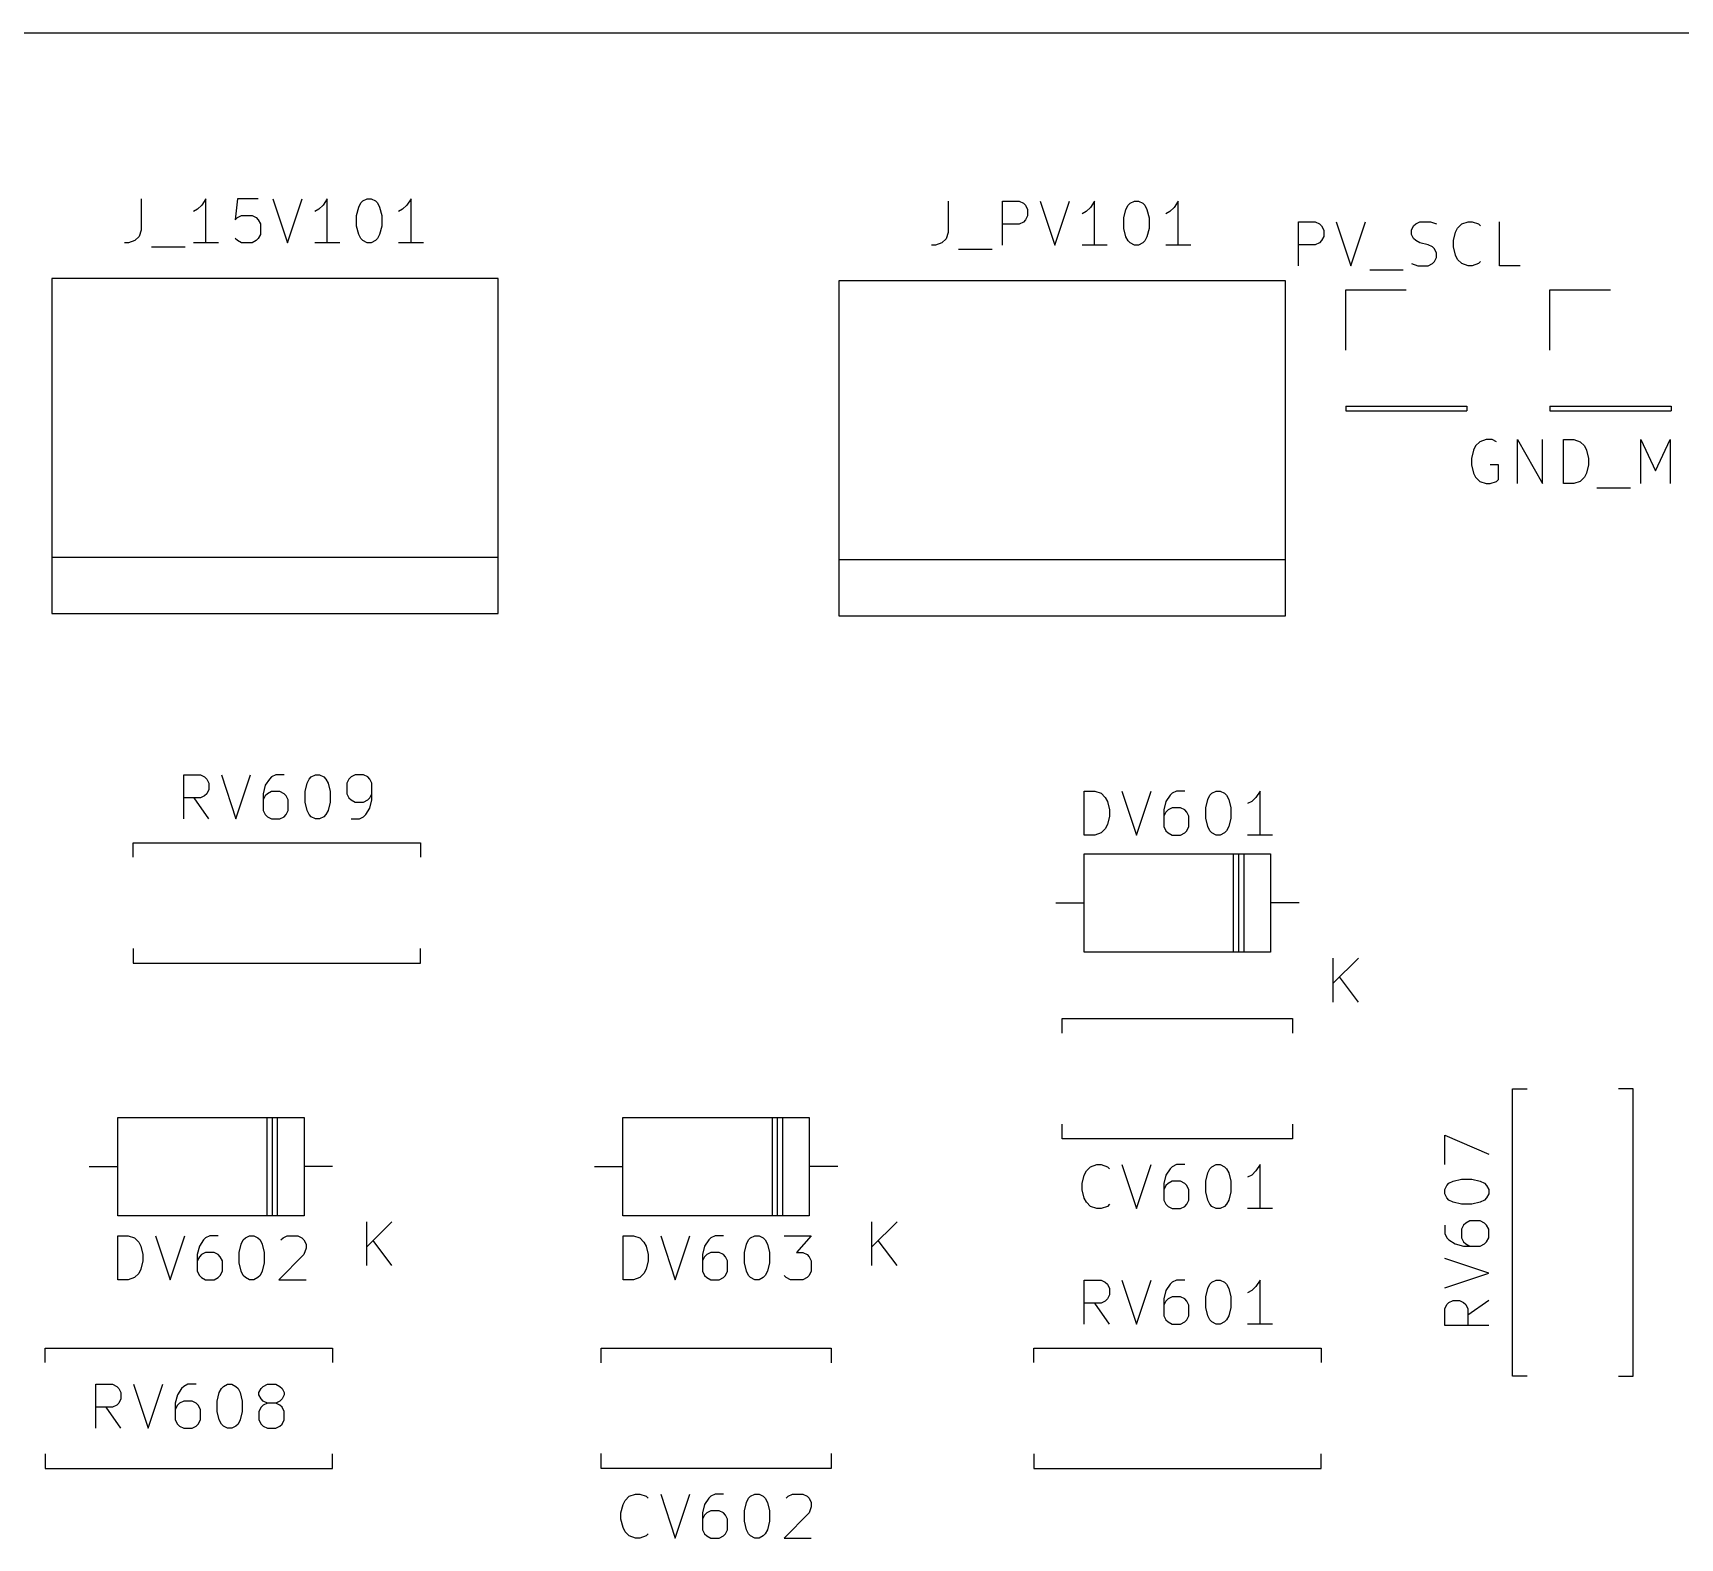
# Model space of a CAD drawing. Header units: metres. Extents: x 0 to 202, y 0 to 131.
# Drawn here: x 126.65 to 164.14, y 96.75 to 131 of the extents above; entities that cross this region are included whole.
import ezdxf

# ---------------------------------------------------------------- set-up
doc = ezdxf.new("R2010")
doc.units = ezdxf.units.M

msp = doc.modelspace()

# ---------------------------------------------------------------- linework, layer by layer
at = {"layer": 'OUTLINE'}
msp.add_line((5, 131), (197.2, 131), dxfattribs=at)
at = {"layer": 'SILK'}
for p, q in [((129.1124, 127.2252), (129.1124, 126.5109)), ((130.5886, 127.2252), (130.4933, 127.0823)), ((130.5886, 126.2252), (130.5886, 127.2252)), ((131.3029, 127.2252), (131.2552, 126.749)), ((131.779, 127.2252), (131.3029, 127.2252)), ((132.1124, 127.2252), (132.4457, 126.2252)), ((132.4457, 126.2252), (132.779, 127.2252)), ((133.3505, 127.2252), (133.2552, 127.0823)), ((133.3505, 126.2252), (133.3505, 127.2252)), ((134.0648, 127.0347), (134.1124, 127.1299)), ((134.1124, 127.1299), (134.16, 127.1776)), ((134.16, 127.1776), (134.2552, 127.2252)), ((134.2552, 127.2252), (134.3505, 127.2252)), ((134.3505, 127.2252), (134.4457, 127.1776)), ((134.4457, 127.1776), (134.4933, 127.1299)), ((134.4933, 127.1299), (134.541, 127.0347)), ((135.2552, 127.2252), (135.16, 127.0823)), ((135.2552, 126.2252), (135.2552, 127.2252)), ((147.4818, 127.1721), (147.4818, 126.4578)), ((148.7199, 126.1721), (148.7199, 127.1721)), ((148.7199, 127.1721), (149.1008, 127.1721)), ((149.1008, 127.1721), (149.196, 127.1245)), ((149.196, 127.1245), (149.2437, 127.0768)), ((149.577, 127.1721), (149.9103, 126.1721)), ((149.9103, 126.1721), (150.2437, 127.1721)), ((150.8151, 127.1721), (150.7199, 127.0292)), ((150.8151, 126.1721), (150.8151, 127.1721)), ((151.577, 127.0768), (151.6246, 127.1245)), ((151.6246, 127.1245), (151.7199, 127.1721)), ((151.7199, 127.1721), (151.8151, 127.1721)), ((151.8151, 127.1721), (151.9103, 127.1245)), ((151.9103, 127.1245), (151.958, 127.0768)), ((152.7199, 127.1721), (152.6246, 127.0292)), ((152.7199, 126.1721), (152.7199, 127.1721)), ((130.3981, 126.9871), (130.3029, 126.9395)), ((130.4933, 127.0823), (130.3981, 126.9871)), ((131.2552, 126.749), (131.3029, 126.7966)), ((131.3029, 126.7966), (131.3981, 126.8442)), ((131.3981, 126.8442), (131.6362, 126.8442)), ((131.6362, 126.8442), (131.7314, 126.7966)), ((131.7314, 126.7966), (131.779, 126.749)), ((131.779, 126.749), (131.8267, 126.6538)), ((133.16, 126.9871), (133.0648, 126.9395)), ((133.2552, 127.0823), (133.16, 126.9871)), ((134.0171, 126.8442), (134.0648, 127.0347)), ((134.0171, 126.6061), (134.0171, 126.8442)), ((134.541, 127.0347), (134.5886, 126.8442)), ((134.5886, 126.8442), (134.5886, 126.6061)), ((135.0648, 126.9871), (134.9695, 126.9395)), ((135.16, 127.0823), (135.0648, 126.9871)), ((149.2437, 126.7435), (149.196, 126.6959)), ((149.2437, 127.0768), (149.2913, 126.9816)), ((149.2913, 126.8387), (149.2437, 126.7435)), ((149.2913, 126.9816), (149.2913, 126.8387)), ((150.6246, 126.934), (150.5294, 126.8864)), ((150.7199, 127.0292), (150.6246, 126.934)), ((151.4818, 126.7911), (151.5294, 126.9816)), ((151.4818, 126.553), (151.4818, 126.7911)), ((151.5294, 126.9816), (151.577, 127.0768)), ((151.958, 127.0768), (152.0056, 126.9816)), ((152.0056, 126.9816), (152.0532, 126.7911)), ((152.0532, 126.7911), (152.0532, 126.553)), ((152.5294, 126.934), (152.4341, 126.8864)), ((152.6246, 127.0292), (152.5294, 126.934)), ((129.0648, 126.368), (128.9695, 126.2728)), ((129.1124, 126.5109), (129.0648, 126.368)), ((131.8267, 126.4157), (131.779, 126.3204)), ((131.8267, 126.6538), (131.8267, 126.4157)), ((134.0648, 126.4157), (134.0171, 126.6061)), ((134.1124, 126.3204), (134.0648, 126.4157)), ((134.541, 126.4157), (134.4933, 126.3204)), ((134.5886, 126.6061), (134.541, 126.4157)), ((147.4818, 126.4578), (147.4341, 126.3149)), ((149.1008, 126.6483), (148.7199, 126.6483)), ((149.196, 126.6959), (149.1008, 126.6483)), ((151.5294, 126.3626), (151.4818, 126.553)), ((151.577, 126.2673), (151.5294, 126.3626)), ((152.0056, 126.3626), (151.958, 126.2673)), ((152.0532, 126.553), (152.0056, 126.3626)), ((155.4575, 125.7021), (155.4575, 126.7021)), ((155.4575, 126.7021), (155.8385, 126.7021)), ((155.8385, 126.7021), (155.9337, 126.6545)), ((155.9337, 126.6545), (155.9813, 126.6068)), ((155.9813, 126.6068), (156.0289, 126.5116)), ((156.0289, 126.3687), (155.9813, 126.2735)), ((156.0289, 126.5116), (156.0289, 126.3687)), ((156.3147, 126.7021), (156.648, 125.7021)), ((156.648, 125.7021), (156.9813, 126.7021)), ((158.0289, 126.5116), (158.0766, 126.6068)), ((158.0289, 126.4164), (158.0289, 126.5116)), ((158.0766, 126.3211), (158.0289, 126.4164)), ((158.0766, 126.6068), (158.1242, 126.6545)), ((158.1242, 126.6545), (158.2194, 126.7021)), ((158.2194, 126.7021), (158.4575, 126.7021)), ((158.4575, 126.7021), (158.6004, 126.6545)), ((158.9813, 126.2735), (159.0289, 126.464)), ((159.0289, 126.464), (159.0766, 126.5592)), ((159.0766, 126.5592), (159.1718, 126.6545)), ((159.1718, 126.6545), (159.3147, 126.7021)), ((159.3147, 126.7021), (159.4099, 126.7021)), ((159.4099, 126.7021), (159.5528, 126.6545)), ((159.5528, 126.6545), (159.6004, 126.6068)), ((160.0289, 125.7021), (160.0289, 126.7021)), ((128.8267, 126.2252), (128.7314, 126.2252)), ((128.9695, 126.2728), (128.8267, 126.2252)), ((129.3505, 126.1299), (130.1124, 126.1299)), ((130.8743, 126.2252), (130.3029, 126.2252)), ((131.3029, 126.2728), (131.2552, 126.3204)), ((131.3981, 126.2252), (131.3029, 126.2728)), ((131.6362, 126.2252), (131.3981, 126.2252)), ((131.7314, 126.2728), (131.6362, 126.2252)), ((131.779, 126.3204), (131.7314, 126.2728)), ((133.6362, 126.2252), (133.0648, 126.2252)), ((134.16, 126.2728), (134.1124, 126.3204)), ((134.2552, 126.2252), (134.16, 126.2728)), ((134.3505, 126.2252), (134.2552, 126.2252)), ((134.4457, 126.2728), (134.3505, 126.2252)), ((134.4933, 126.3204), (134.4457, 126.2728)), ((135.541, 126.2252), (134.9695, 126.2252)), ((147.196, 126.1721), (147.1008, 126.1721)), ((147.3389, 126.2197), (147.196, 126.1721)), ((147.4341, 126.3149), (147.3389, 126.2197)), ((147.7199, 126.0768), (148.4818, 126.0768)), ((151.1008, 126.1721), (150.5294, 126.1721)), ((151.6246, 126.2197), (151.577, 126.2673)), ((151.7199, 126.1721), (151.6246, 126.2197)), ((151.8151, 126.1721), (151.7199, 126.1721)), ((151.9103, 126.2197), (151.8151, 126.1721)), ((151.958, 126.2673), (151.9103, 126.2197)), ((153.0056, 126.1721), (152.4341, 126.1721)), ((155.8385, 126.1783), (155.4575, 126.1783)), ((155.9337, 126.2259), (155.8385, 126.1783)), ((155.9813, 126.2735), (155.9337, 126.2259)), ((158.1242, 126.2735), (158.0766, 126.3211)), ((158.2194, 126.2259), (158.1242, 126.2735)), ((158.4099, 126.1783), (158.2194, 126.2259)), ((158.5051, 126.1307), (158.4099, 126.1783)), ((158.5528, 126.083), (158.5051, 126.1307)), ((158.6004, 125.9878), (158.5528, 126.083)), ((158.6004, 125.8926), (158.6004, 125.9878)), ((158.9813, 126.1307), (158.9813, 126.2735)), ((159.0289, 125.9402), (158.9813, 126.1307)), ((157.0766, 125.6068), (157.8385, 125.6068)), ((158.0289, 125.7497), (158.1718, 125.7021)), ((158.1718, 125.7021), (158.4099, 125.7021)), ((158.4099, 125.7021), (158.5051, 125.7497)), ((158.5051, 125.7497), (158.5528, 125.7973)), ((158.5528, 125.7973), (158.6004, 125.8926)), ((159.0766, 125.8449), (159.0289, 125.9402)), ((159.1718, 125.7497), (159.0766, 125.8449)), ((159.3147, 125.7021), (159.1718, 125.7497)), ((159.4099, 125.7021), (159.3147, 125.7021)), ((159.5528, 125.7497), (159.4099, 125.7021)), ((159.6004, 125.7973), (159.5528, 125.7497)), ((160.5051, 125.7021), (160.0289, 125.7021)), ((127.08, 125.41), (127.08, 117.79)), ((137.24, 125.41), (127.08, 125.41)), ((137.24, 117.79), (137.24, 125.41)), ((144.997, 125.3569), (144.997, 117.7369)), ((155.157, 125.3569), (144.997, 125.3569)), ((155.157, 117.7369), (155.157, 125.3569)), ((156.5299, 125.1569), (157.9099, 125.1569)), ((156.5299, 123.7769), (156.5299, 125.1569)), ((161.1785, 125.1569), (162.5585, 125.1569)), ((161.1785, 123.7769), (161.1785, 125.1569)), ((156.5299, 122.5069), (156.5299, 122.3969)), ((156.5299, 122.5069), (159.2899, 122.5069)), ((156.5299, 122.3969), (159.2899, 122.3969)), ((159.2899, 122.5069), (159.2899, 122.3969)), ((161.1785, 122.5069), (161.1785, 122.3969)), ((161.1785, 122.5069), (163.9385, 122.5069)), ((161.1785, 122.3969), (163.9385, 122.3969)), ((163.9385, 122.5069), (163.9385, 122.3969)), ((159.4381, 121.5071), (159.3905, 121.3166)), ((159.4857, 121.6023), (159.4381, 121.5071)), ((159.581, 121.6976), (159.4857, 121.6023)), ((159.7238, 121.7452), (159.581, 121.6976)), ((159.8667, 121.7452), (159.7238, 121.7452)), ((159.9619, 121.6976), (159.8667, 121.7452)), ((160.4381, 120.7452), (160.4381, 121.7452)), ((160.4381, 121.7452), (161.0095, 120.7452)), ((161.0095, 120.7452), (161.0095, 121.7452)), ((161.4857, 120.7452), (161.4857, 121.7452)), ((161.4857, 121.7452), (161.7238, 121.7452)), ((161.7238, 121.7452), (161.8667, 121.6976)), ((161.8667, 121.6976), (161.9619, 121.6023)), ((161.9619, 121.6023), (162.0095, 121.5071)), ((162.0095, 121.5071), (162.0571, 121.3166)), ((163.2476, 120.7452), (163.2476, 121.7452)), ((163.2476, 121.7452), (163.581, 121.0309)), ((163.581, 121.0309), (163.9143, 121.7452)), ((163.9143, 121.7452), (163.9143, 120.7452)), ((159.3905, 121.3166), (159.3905, 121.1738)), ((159.3905, 121.1738), (159.4381, 120.9833)), ((160.0095, 121.1738), (159.819, 121.1738)), ((160.0095, 120.8404), (160.0095, 121.1738)), ((162.0571, 121.1738), (162.0095, 120.9833)), ((162.0571, 121.3166), (162.0571, 121.1738)), ((159.4381, 120.9833), (159.4857, 120.888)), ((159.4857, 120.888), (159.581, 120.7928)), ((159.581, 120.7928), (159.7238, 120.7452)), ((159.7238, 120.7452), (159.819, 120.7452)), ((159.819, 120.7452), (159.9619, 120.7928)), ((159.9619, 120.7928), (160.0095, 120.8404)), ((161.7238, 120.7452), (161.4857, 120.7452)), ((161.8667, 120.7928), (161.7238, 120.7452)), ((161.9619, 120.888), (161.8667, 120.7928)), ((162.0095, 120.9833), (161.9619, 120.888)), ((162.2476, 120.6499), (163.0095, 120.6499)), ((137.24, 119.06), (127.08, 119.06)), ((155.157, 119.0069), (144.997, 119.0069)), ((127.08, 117.79), (137.24, 117.79)), ((144.997, 117.7369), (155.157, 117.7369)), ((130.081, 113.1152), (130.081, 114.1152)), ((130.081, 114.1152), (130.4619, 114.1152)), ((130.4619, 114.1152), (130.5571, 114.0676)), ((130.5571, 114.0676), (130.6048, 114.0199)), ((130.6048, 114.0199), (130.6524, 113.9247)), ((130.9381, 114.1152), (131.2714, 113.1152)), ((131.2714, 113.1152), (131.6048, 114.1152)), ((132.0333, 114.0199), (131.9381, 113.8771)), ((132.081, 114.0676), (132.0333, 114.0199)), ((132.1762, 114.1152), (132.081, 114.0676)), ((132.3667, 114.1152), (132.1762, 114.1152)), ((132.8905, 113.9247), (132.9381, 114.0199)), ((132.9381, 114.0199), (132.9857, 114.0676)), ((132.9857, 114.0676), (133.081, 114.1152)), ((133.081, 114.1152), (133.1762, 114.1152)), ((133.1762, 114.1152), (133.2714, 114.0676)), ((133.2714, 114.0676), (133.319, 114.0199)), ((133.319, 114.0199), (133.3667, 113.9247)), ((133.8429, 114.0199), (133.7952, 113.9247)), ((133.8905, 114.0676), (133.8429, 114.0199)), ((133.9857, 114.1152), (133.8905, 114.0676)), ((134.1762, 114.1152), (133.9857, 114.1152)), ((134.2714, 114.0676), (134.1762, 114.1152)), ((134.319, 114.0199), (134.2714, 114.0676)), ((134.3667, 113.9247), (134.319, 114.0199)), ((130.5571, 113.639), (130.4619, 113.5914)), ((130.6048, 113.6866), (130.5571, 113.639)), ((130.6524, 113.7818), (130.6048, 113.6866)), ((130.6524, 113.9247), (130.6524, 113.7818)), ((131.9381, 113.8771), (131.8905, 113.6866)), ((131.8905, 113.6866), (131.8905, 113.3057)), ((131.9381, 113.639), (131.8905, 113.5438)), ((131.9857, 113.6866), (131.9381, 113.639)), ((132.081, 113.7342), (131.9857, 113.6866)), ((132.2714, 113.7342), (132.081, 113.7342)), ((132.3667, 113.6866), (132.2714, 113.7342)), ((132.4143, 113.639), (132.3667, 113.6866)), ((132.4619, 113.5438), (132.4143, 113.639)), ((132.8429, 113.7342), (132.8905, 113.9247)), ((132.8429, 113.4961), (132.8429, 113.7342)), ((133.3667, 113.9247), (133.4143, 113.7342)), ((133.4143, 113.7342), (133.4143, 113.4961)), ((133.7952, 113.9247), (133.7952, 113.6866)), ((133.7952, 113.6866), (133.8429, 113.5914)), ((134.319, 113.5914), (134.3667, 113.6866)), ((134.3667, 113.5438), (134.3667, 113.9247)), ((150.581, 112.7452), (150.581, 113.7452)), ((150.581, 113.7452), (150.819, 113.7452)), ((150.819, 113.7452), (150.9619, 113.6976)), ((150.9619, 113.6976), (151.0571, 113.6023)), ((151.0571, 113.6023), (151.1048, 113.5071)), ((151.4381, 113.7452), (151.7714, 112.7452)), ((151.7714, 112.7452), (152.1048, 113.7452)), ((152.5333, 113.6499), (152.4381, 113.5071)), ((152.581, 113.6976), (152.5333, 113.6499)), ((152.6762, 113.7452), (152.581, 113.6976)), ((152.8667, 113.7452), (152.6762, 113.7452)), ((153.3905, 113.5547), (153.4381, 113.6499)), ((153.4381, 113.6499), (153.4857, 113.6976)), ((153.4857, 113.6976), (153.581, 113.7452)), ((153.581, 113.7452), (153.6762, 113.7452)), ((153.6762, 113.7452), (153.7714, 113.6976)), ((153.7714, 113.6976), (153.819, 113.6499)), ((153.819, 113.6499), (153.8667, 113.5547)), ((154.4857, 113.6023), (154.3905, 113.5071)), ((154.581, 113.7452), (154.4857, 113.6023)), ((154.581, 112.7452), (154.581, 113.7452)), ((130.4619, 113.5914), (130.081, 113.5914)), ((130.6524, 113.1152), (130.319, 113.5914)), ((131.8905, 113.3057), (131.9381, 113.2104)), ((132.4143, 113.2104), (132.4619, 113.3057)), ((132.4619, 113.3057), (132.4619, 113.5438)), ((132.8905, 113.3057), (132.8429, 113.4961)), ((132.9381, 113.2104), (132.8905, 113.3057)), ((133.3667, 113.3057), (133.319, 113.2104)), ((133.4143, 113.4961), (133.3667, 113.3057)), ((133.8429, 113.5914), (133.8905, 113.5438)), ((133.8905, 113.5438), (133.9857, 113.4961)), ((133.9857, 113.4961), (134.1762, 113.4961)), ((134.1762, 113.4961), (134.2714, 113.5438)), ((134.2238, 113.2104), (134.319, 113.3533)), ((134.2714, 113.5438), (134.319, 113.5914)), ((134.319, 113.3533), (134.3667, 113.5438)), ((151.1048, 113.5071), (151.1524, 113.3166)), ((151.1524, 113.3166), (151.1524, 113.1738)), ((152.4381, 113.5071), (152.3905, 113.3166)), ((152.3905, 113.3166), (152.3905, 112.9357)), ((152.4381, 113.269), (152.3905, 113.1738)), ((152.4857, 113.3166), (152.4381, 113.269)), ((152.581, 113.3642), (152.4857, 113.3166)), ((152.7714, 113.3642), (152.581, 113.3642)), ((152.8667, 113.3166), (152.7714, 113.3642)), ((152.9143, 113.269), (152.8667, 113.3166)), ((152.9619, 113.1738), (152.9143, 113.269)), ((153.3429, 113.3642), (153.3905, 113.5547)), ((153.3429, 113.1261), (153.3429, 113.3642)), ((153.8667, 113.5547), (153.9143, 113.3642)), ((153.9143, 113.3642), (153.9143, 113.1261)), ((154.3905, 113.5071), (154.2952, 113.4595)), ((131.9381, 113.2104), (131.9857, 113.1628)), ((131.9857, 113.1628), (132.081, 113.1152)), ((132.081, 113.1152), (132.2714, 113.1152)), ((132.2714, 113.1152), (132.3667, 113.1628)), ((132.3667, 113.1628), (132.4143, 113.2104)), ((132.9857, 113.1628), (132.9381, 113.2104)), ((133.081, 113.1152), (132.9857, 113.1628)), ((133.1762, 113.1152), (133.081, 113.1152)), ((133.2714, 113.1628), (133.1762, 113.1152)), ((133.319, 113.2104), (133.2714, 113.1628)), ((133.8905, 113.1152), (134.081, 113.1152)), ((134.081, 113.1152), (134.1762, 113.1628)), ((134.1762, 113.1628), (134.2238, 113.2104)), ((151.0571, 112.888), (150.9619, 112.7928)), ((151.1048, 112.9833), (151.0571, 112.888)), ((151.1524, 113.1738), (151.1048, 112.9833)), ((152.3905, 112.9357), (152.4381, 112.8404)), ((152.9143, 112.8404), (152.9619, 112.9357)), ((152.9619, 112.9357), (152.9619, 113.1738)), ((153.3905, 112.9357), (153.3429, 113.1261)), ((153.4381, 112.8404), (153.3905, 112.9357)), ((153.8667, 112.9357), (153.819, 112.8404)), ((153.9143, 113.1261), (153.8667, 112.9357)), ((128.93, 112.57), (135.47, 112.57)), ((128.93, 112.24), (128.93, 112.57)), ((135.47, 112.57), (135.47, 112.24)), ((150.819, 112.7452), (150.581, 112.7452)), ((150.9619, 112.7928), (150.819, 112.7452)), ((152.4381, 112.8404), (152.4857, 112.7928)), ((152.4857, 112.7928), (152.581, 112.7452)), ((152.581, 112.7452), (152.7714, 112.7452)), ((152.7714, 112.7452), (152.8667, 112.7928)), ((152.8667, 112.7928), (152.9143, 112.8404)), ((153.4857, 112.7928), (153.4381, 112.8404)), ((153.581, 112.7452), (153.4857, 112.7928)), ((153.6762, 112.7452), (153.581, 112.7452)), ((153.7714, 112.7928), (153.6762, 112.7452)), ((153.819, 112.8404), (153.7714, 112.7928)), ((154.8667, 112.7452), (154.2952, 112.7452)), ((150.58, 112.32), (154.82, 112.32)), ((150.58, 110.08), (150.58, 112.32)), ((153.98, 110.08), (153.98, 112.32)), ((154.1, 110.08), (154.1, 112.32)), ((154.22, 110.08), (154.22, 112.32)), ((154.82, 112.32), (154.82, 110.08)), ((149.93, 111.2), (150.58, 111.2)), ((155.47, 111.2), (154.82, 111.2)), ((128.93, 110.16), (128.93, 109.83)), ((135.47, 109.83), (135.47, 110.16)), ((154.82, 110.08), (150.58, 110.08)), ((156.2481, 108.9452), (156.2481, 109.9452)), ((156.8195, 109.9452), (156.2481, 109.3738)), ((128.93, 109.83), (135.47, 109.83)), ((156.8195, 108.9452), (156.391, 109.5166)), ((150.08, 108.57), (155.32, 108.57)), ((150.08, 108.233), (150.08, 108.57)), ((155.32, 108.57), (155.32, 108.233)), ((160.33, 106.97), (160.66, 106.97)), ((160.33, 100.43), (160.33, 106.97)), ((163.07, 106.97), (162.74, 106.97)), ((163.07, 100.43), (163.07, 106.97)), ((128.58, 106.32), (132.82, 106.32)), ((128.58, 104.08), (128.58, 106.32)), ((131.98, 104.08), (131.98, 106.32)), ((132.1, 104.08), (132.1, 106.32)), ((132.22, 104.08), (132.22, 106.32)), ((132.82, 106.32), (132.82, 104.08)), ((140.08, 106.32), (144.32, 106.32)), ((140.08, 104.08), (140.08, 106.32)), ((143.48, 104.08), (143.48, 106.32)), ((143.6, 104.08), (143.6, 106.32)), ((143.72, 104.08), (143.72, 106.32)), ((144.32, 106.32), (144.32, 104.08)), ((150.08, 105.83), (150.08, 106.167)), ((155.32, 106.167), (155.32, 105.83)), ((155.32, 105.83), (150.08, 105.83)), ((158.7848, 105.2476), (158.7848, 105.9143)), ((158.7848, 105.9143), (159.7848, 105.4857)), ((127.93, 105.2), (128.58, 105.2)), ((133.47, 105.2), (132.82, 105.2)), ((139.43, 105.2), (140.08, 105.2)), ((144.97, 105.2), (144.32, 105.2)), ((150.5333, 104.8166), (150.581, 105.0071)), ((150.581, 105.0071), (150.6286, 105.1023)), ((150.6286, 105.1023), (150.7238, 105.1976)), ((150.7238, 105.1976), (150.8667, 105.2452)), ((150.8667, 105.2452), (150.9619, 105.2452)), ((150.9619, 105.2452), (151.1048, 105.1976)), ((151.1048, 105.1976), (151.1524, 105.1499)), ((151.4381, 105.2452), (151.7714, 104.2452)), ((151.7714, 104.2452), (152.1048, 105.2452)), ((152.4381, 105.0071), (152.3905, 104.8166)), ((152.5333, 105.1499), (152.4381, 105.0071)), ((152.581, 105.1976), (152.5333, 105.1499)), ((152.6762, 105.2452), (152.581, 105.1976)), ((152.8667, 105.2452), (152.6762, 105.2452)), ((153.3429, 104.8642), (153.3905, 105.0547)), ((153.3905, 105.0547), (153.4381, 105.1499)), ((153.4381, 105.1499), (153.4857, 105.1976)), ((153.4857, 105.1976), (153.581, 105.2452)), ((153.581, 105.2452), (153.6762, 105.2452)), ((153.6762, 105.2452), (153.7714, 105.1976)), ((153.7714, 105.1976), (153.819, 105.1499)), ((153.819, 105.1499), (153.8667, 105.0547)), ((153.8667, 105.0547), (153.9143, 104.8642)), ((154.3905, 105.0071), (154.2952, 104.9595)), ((154.4857, 105.1023), (154.3905, 105.0071)), ((154.581, 105.2452), (154.4857, 105.1023)), ((154.581, 104.2452), (154.581, 105.2452)), ((150.5333, 104.6738), (150.5333, 104.8166)), ((150.581, 104.4833), (150.5333, 104.6738)), ((152.3905, 104.8166), (152.3905, 104.4357)), ((152.4381, 104.769), (152.3905, 104.6738)), ((152.4857, 104.8166), (152.4381, 104.769)), ((152.581, 104.8642), (152.4857, 104.8166)), ((152.7714, 104.8642), (152.581, 104.8642)), ((152.8667, 104.8166), (152.7714, 104.8642)), ((152.9143, 104.769), (152.8667, 104.8166)), ((152.9619, 104.6738), (152.9143, 104.769)), ((152.9619, 104.4357), (152.9619, 104.6738)), ((153.3429, 104.6261), (153.3429, 104.8642)), ((153.3905, 104.4357), (153.3429, 104.6261)), ((153.9143, 104.6261), (153.8667, 104.4357)), ((153.9143, 104.8642), (153.9143, 104.6261)), ((158.7848, 104.6762), (158.8324, 104.7714)), ((158.7848, 104.581), (158.7848, 104.6762)), ((158.8324, 104.7714), (158.8801, 104.819)), ((158.8801, 104.819), (158.9753, 104.8667)), ((158.9753, 104.8667), (159.1658, 104.9143)), ((159.1658, 104.9143), (159.4039, 104.9143)), ((159.4039, 104.9143), (159.5943, 104.8667)), ((159.5943, 104.8667), (159.6896, 104.819)), ((159.6896, 104.819), (159.7372, 104.7714)), ((159.7372, 104.7714), (159.7848, 104.6762)), ((159.7848, 104.6762), (159.7848, 104.581)), ((150.6286, 104.388), (150.581, 104.4833)), ((150.7238, 104.2928), (150.6286, 104.388)), ((150.8667, 104.2452), (150.7238, 104.2928)), ((150.9619, 104.2452), (150.8667, 104.2452)), ((151.1048, 104.2928), (150.9619, 104.2452)), ((151.1524, 104.3404), (151.1048, 104.2928)), ((152.3905, 104.4357), (152.4381, 104.3404)), ((152.4381, 104.3404), (152.4857, 104.2928)), ((152.4857, 104.2928), (152.581, 104.2452)), ((152.581, 104.2452), (152.7714, 104.2452)), ((152.7714, 104.2452), (152.8667, 104.2928)), ((152.8667, 104.2928), (152.9143, 104.3404)), ((152.9143, 104.3404), (152.9619, 104.4357)), ((153.4381, 104.3404), (153.3905, 104.4357)), ((153.4857, 104.2928), (153.4381, 104.3404)), ((153.581, 104.2452), (153.4857, 104.2928)), ((153.6762, 104.2452), (153.581, 104.2452)), ((153.7714, 104.2928), (153.6762, 104.2452)), ((153.819, 104.3404), (153.7714, 104.2928)), ((153.8667, 104.4357), (153.819, 104.3404)), ((154.8667, 104.2452), (154.2952, 104.2452)), ((158.8324, 104.4857), (158.7848, 104.581)), ((158.8801, 104.4381), (158.8324, 104.4857)), ((158.9753, 104.3905), (158.8801, 104.4381)), ((159.1658, 104.3429), (158.9753, 104.3905)), ((159.4039, 104.3429), (159.1658, 104.3429)), ((159.5943, 104.3905), (159.4039, 104.3429)), ((159.6896, 104.4381), (159.5943, 104.3905)), ((159.7372, 104.4857), (159.6896, 104.4381)), ((159.7848, 104.581), (159.7372, 104.4857)), ((132.82, 104.08), (128.58, 104.08)), ((134.2481, 102.9452), (134.2481, 103.9452)), ((134.8195, 103.9452), (134.2481, 103.3738)), ((144.32, 104.08), (140.08, 104.08)), ((145.7481, 102.9452), (145.7481, 103.9452)), ((146.3195, 103.9452), (145.7481, 103.3738)), ((158.7848, 103.8667), (158.7848, 103.6762)), ((159.2134, 103.8667), (159.1658, 103.7714)), ((159.261, 103.9143), (159.2134, 103.8667)), ((159.3562, 103.9619), (159.261, 103.9143)), ((159.5943, 103.9619), (159.3562, 103.9619)), ((159.6896, 103.9143), (159.5943, 103.9619)), ((159.7372, 103.8667), (159.6896, 103.9143)), ((159.7848, 103.7714), (159.7372, 103.8667)), ((128.581, 102.6252), (128.581, 103.6252)), ((128.581, 103.6252), (128.819, 103.6252)), ((128.819, 103.6252), (128.9619, 103.5776)), ((128.9619, 103.5776), (129.0571, 103.4823)), ((129.0571, 103.4823), (129.1048, 103.3871)), ((129.4381, 103.6252), (129.7714, 102.6252)), ((129.7714, 102.6252), (130.1048, 103.6252)), ((130.5333, 103.5299), (130.4381, 103.3871)), ((130.581, 103.5776), (130.5333, 103.5299)), ((130.6762, 103.6252), (130.581, 103.5776)), ((130.8667, 103.6252), (130.6762, 103.6252)), ((131.3905, 103.4347), (131.4381, 103.5299)), ((131.4381, 103.5299), (131.4857, 103.5776)), ((131.4857, 103.5776), (131.581, 103.6252)), ((131.581, 103.6252), (131.6762, 103.6252)), ((131.6762, 103.6252), (131.7714, 103.5776)), ((131.7714, 103.5776), (131.819, 103.5299)), ((131.819, 103.5299), (131.8667, 103.4347)), ((132.2952, 103.5299), (132.3429, 103.5776)), ((132.3429, 103.5776), (132.4381, 103.6252)), ((132.4381, 103.6252), (132.6762, 103.6252)), ((132.6762, 103.6252), (132.7714, 103.5776)), ((132.7714, 103.5776), (132.819, 103.5299)), ((132.819, 103.5299), (132.8667, 103.4347)), ((134.8195, 102.9452), (134.391, 103.5166)), ((140.081, 102.6252), (140.081, 103.6252)), ((140.081, 103.6252), (140.319, 103.6252)), ((140.319, 103.6252), (140.4619, 103.5776)), ((140.4619, 103.5776), (140.5571, 103.4823)), ((140.5571, 103.4823), (140.6048, 103.3871)), ((140.9381, 103.6252), (141.2714, 102.6252)), ((141.2714, 102.6252), (141.6048, 103.6252)), ((142.0333, 103.5299), (141.9381, 103.3871)), ((142.081, 103.5776), (142.0333, 103.5299)), ((142.1762, 103.6252), (142.081, 103.5776)), ((142.3667, 103.6252), (142.1762, 103.6252)), ((142.8905, 103.4347), (142.9381, 103.5299)), ((142.9381, 103.5299), (142.9857, 103.5776)), ((142.9857, 103.5776), (143.081, 103.6252)), ((143.081, 103.6252), (143.1762, 103.6252)), ((143.1762, 103.6252), (143.2714, 103.5776)), ((143.2714, 103.5776), (143.319, 103.5299)), ((143.319, 103.5299), (143.3667, 103.4347)), ((143.7476, 103.6252), (144.3667, 103.6252)), ((144.3667, 103.6252), (144.0333, 103.2442)), ((146.3195, 102.9452), (145.891, 103.5166)), ((158.7848, 103.6762), (158.8324, 103.581)), ((158.8324, 103.581), (158.8801, 103.5333)), ((158.8801, 103.5333), (159.0229, 103.4381)), ((159.1658, 103.7714), (159.1658, 103.581)), ((159.1658, 103.581), (159.2134, 103.4857)), ((159.2134, 103.4857), (159.261, 103.4381)), ((159.6896, 103.4381), (159.7372, 103.4857)), ((159.7372, 103.4857), (159.7848, 103.581)), ((159.7848, 103.581), (159.7848, 103.7714)), ((129.1048, 103.3871), (129.1524, 103.1966)), ((129.1524, 103.1966), (129.1524, 103.0538)), ((130.4381, 103.3871), (130.3905, 103.1966)), ((130.3905, 103.1966), (130.3905, 102.8157)), ((130.4381, 103.149), (130.3905, 103.0538)), ((130.4857, 103.1966), (130.4381, 103.149)), ((130.581, 103.2442), (130.4857, 103.1966)), ((130.7714, 103.2442), (130.581, 103.2442)), ((130.8667, 103.1966), (130.7714, 103.2442)), ((130.9143, 103.149), (130.8667, 103.1966)), ((130.9619, 103.0538), (130.9143, 103.149)), ((131.3429, 103.2442), (131.3905, 103.4347)), ((131.3429, 103.0061), (131.3429, 103.2442)), ((131.8667, 103.4347), (131.9143, 103.2442)), ((131.9143, 103.2442), (131.9143, 103.0061)), ((132.819, 103.1966), (132.2476, 102.6252)), ((132.8667, 103.3395), (132.819, 103.1966)), ((132.8667, 103.4347), (132.8667, 103.3395)), ((140.6048, 103.3871), (140.6524, 103.1966)), ((140.6524, 103.1966), (140.6524, 103.0538)), ((141.9381, 103.3871), (141.8905, 103.1966)), ((141.8905, 103.1966), (141.8905, 102.8157)), ((141.9381, 103.149), (141.8905, 103.0538)), ((141.9857, 103.1966), (141.9381, 103.149)), ((142.081, 103.2442), (141.9857, 103.1966)), ((142.2714, 103.2442), (142.081, 103.2442)), ((142.3667, 103.1966), (142.2714, 103.2442)), ((142.4143, 103.149), (142.3667, 103.1966)), ((142.4619, 103.0538), (142.4143, 103.149)), ((142.8429, 103.2442), (142.8905, 103.4347)), ((142.8429, 103.0061), (142.8429, 103.2442)), ((143.3667, 103.4347), (143.4143, 103.2442)), ((143.4143, 103.2442), (143.4143, 103.0061)), ((144.0333, 103.2442), (144.1762, 103.2442)), ((144.1762, 103.2442), (144.2714, 103.1966)), ((144.2714, 103.1966), (144.319, 103.149)), ((144.319, 103.149), (144.3667, 103.0538)), ((159.7848, 102.7714), (158.7848, 103.1048)), ((159.0229, 103.4381), (159.2134, 103.3905)), ((159.2134, 103.3905), (159.5943, 103.3905)), ((159.261, 103.4381), (159.3562, 103.3905)), ((159.5943, 103.3905), (159.6896, 103.4381)), ((129.0571, 102.768), (128.9619, 102.6728)), ((129.1048, 102.8633), (129.0571, 102.768)), ((129.1524, 103.0538), (129.1048, 102.8633)), ((130.3905, 102.8157), (130.4381, 102.7204)), ((130.9143, 102.7204), (130.9619, 102.8157)), ((130.9619, 102.8157), (130.9619, 103.0538)), ((131.3905, 102.8157), (131.3429, 103.0061)), ((131.4381, 102.7204), (131.3905, 102.8157)), ((131.8667, 102.8157), (131.819, 102.7204)), ((131.9143, 103.0061), (131.8667, 102.8157)), ((140.5571, 102.768), (140.4619, 102.6728)), ((140.6048, 102.8633), (140.5571, 102.768)), ((140.6524, 103.0538), (140.6048, 102.8633)), ((141.8905, 102.8157), (141.9381, 102.7204)), ((142.4143, 102.7204), (142.4619, 102.8157)), ((142.4619, 102.8157), (142.4619, 103.0538)), ((142.8905, 102.8157), (142.8429, 103.0061)), ((142.9381, 102.7204), (142.8905, 102.8157)), ((143.3667, 102.8157), (143.319, 102.7204)), ((143.4143, 103.0061), (143.3667, 102.8157)), ((144.3667, 102.8157), (144.319, 102.7204)), ((144.3667, 103.0538), (144.3667, 102.8157)), ((158.7848, 102.4381), (159.7848, 102.7714)), ((128.819, 102.6252), (128.581, 102.6252)), ((128.9619, 102.6728), (128.819, 102.6252)), ((130.4381, 102.7204), (130.4857, 102.6728)), ((130.4857, 102.6728), (130.581, 102.6252)), ((130.581, 102.6252), (130.7714, 102.6252)), ((130.7714, 102.6252), (130.8667, 102.6728)), ((130.8667, 102.6728), (130.9143, 102.7204)), ((131.4857, 102.6728), (131.4381, 102.7204)), ((131.581, 102.6252), (131.4857, 102.6728)), ((131.6762, 102.6252), (131.581, 102.6252)), ((131.7714, 102.6728), (131.6762, 102.6252)), ((131.819, 102.7204), (131.7714, 102.6728)), ((132.2476, 102.6252), (132.8667, 102.6252)), ((140.319, 102.6252), (140.081, 102.6252)), ((140.4619, 102.6728), (140.319, 102.6252)), ((141.9381, 102.7204), (141.9857, 102.6728)), ((141.9857, 102.6728), (142.081, 102.6252)), ((142.081, 102.6252), (142.2714, 102.6252)), ((142.2714, 102.6252), (142.3667, 102.6728)), ((142.3667, 102.6728), (142.4143, 102.7204)), ((142.9857, 102.6728), (142.9381, 102.7204)), ((143.081, 102.6252), (142.9857, 102.6728)), ((143.1762, 102.6252), (143.081, 102.6252)), ((143.2714, 102.6728), (143.1762, 102.6252)), ((143.319, 102.7204), (143.2714, 102.6728)), ((143.7952, 102.6728), (143.7476, 102.7204)), ((143.8905, 102.6252), (143.7952, 102.6728)), ((144.1762, 102.6252), (143.8905, 102.6252)), ((144.2714, 102.6728), (144.1762, 102.6252)), ((144.319, 102.7204), (144.2714, 102.6728)), ((150.581, 101.6152), (150.581, 102.6152)), ((150.581, 102.6152), (150.9619, 102.6152)), ((150.9619, 102.6152), (151.0571, 102.5676)), ((151.0571, 102.5676), (151.1048, 102.5199)), ((151.1048, 102.5199), (151.1524, 102.4247)), ((151.1524, 102.4247), (151.1524, 102.2818)), ((151.4381, 102.6152), (151.7714, 101.6152)), ((151.7714, 101.6152), (152.1048, 102.6152)), ((152.4381, 102.3771), (152.3905, 102.1866)), ((152.5333, 102.5199), (152.4381, 102.3771)), ((152.581, 102.5676), (152.5333, 102.5199)), ((152.6762, 102.6152), (152.581, 102.5676)), ((152.8667, 102.6152), (152.6762, 102.6152)), ((153.3429, 102.2342), (153.3905, 102.4247)), ((153.3905, 102.4247), (153.4381, 102.5199)), ((153.4381, 102.5199), (153.4857, 102.5676)), ((153.4857, 102.5676), (153.581, 102.6152)), ((153.581, 102.6152), (153.6762, 102.6152)), ((153.6762, 102.6152), (153.7714, 102.5676)), ((153.7714, 102.5676), (153.819, 102.5199)), ((153.819, 102.5199), (153.8667, 102.4247)), ((153.8667, 102.4247), (153.9143, 102.2342)), ((154.3905, 102.3771), (154.2952, 102.3295)), ((154.4857, 102.4723), (154.3905, 102.3771)), ((154.581, 102.6152), (154.4857, 102.4723)), ((154.581, 101.6152), (154.581, 102.6152)), ((150.9619, 102.0914), (150.581, 102.0914)), ((151.1524, 101.6152), (150.819, 102.0914)), ((151.0571, 102.139), (150.9619, 102.0914)), ((151.1048, 102.1866), (151.0571, 102.139)), ((151.1524, 102.2818), (151.1048, 102.1866)), ((152.3905, 102.1866), (152.3905, 101.8057)), ((152.4381, 102.139), (152.3905, 102.0438)), ((152.4857, 102.1866), (152.4381, 102.139)), ((152.581, 102.2342), (152.4857, 102.1866)), ((152.7714, 102.2342), (152.581, 102.2342)), ((152.8667, 102.1866), (152.7714, 102.2342)), ((152.9143, 102.139), (152.8667, 102.1866)), ((152.9619, 102.0438), (152.9143, 102.139)), ((152.9619, 101.8057), (152.9619, 102.0438)), ((153.3429, 101.9961), (153.3429, 102.2342)), ((153.3905, 101.8057), (153.3429, 101.9961)), ((153.9143, 101.9961), (153.8667, 101.8057)), ((153.9143, 102.2342), (153.9143, 101.9961)), ((158.7848, 101.9619), (158.8324, 102.0571)), ((158.8324, 102.0571), (158.8801, 102.1048)), ((158.8801, 102.1048), (158.9753, 102.1524)), ((158.9753, 102.1524), (159.1182, 102.1524)), ((159.1182, 102.1524), (159.2134, 102.1048)), ((159.2134, 102.1048), (159.261, 102.0571)), ((159.261, 102.0571), (159.3086, 101.9619)), ((159.7848, 102.1524), (159.3086, 101.819)), ((152.3905, 101.8057), (152.4381, 101.7104)), ((152.4381, 101.7104), (152.4857, 101.6628)), ((152.4857, 101.6628), (152.581, 101.6152)), ((152.581, 101.6152), (152.7714, 101.6152)), ((152.7714, 101.6152), (152.8667, 101.6628)), ((152.8667, 101.6628), (152.9143, 101.7104)), ((152.9143, 101.7104), (152.9619, 101.8057)), ((153.4381, 101.7104), (153.3905, 101.8057)), ((153.4857, 101.6628), (153.4381, 101.7104)), ((153.581, 101.6152), (153.4857, 101.6628)), ((153.6762, 101.6152), (153.581, 101.6152)), ((153.7714, 101.6628), (153.6762, 101.6152)), ((153.819, 101.7104), (153.7714, 101.6628)), ((153.8667, 101.8057), (153.819, 101.7104)), ((154.8667, 101.6152), (154.2952, 101.6152)), ((158.7848, 101.581), (158.7848, 101.9619)), ((159.3086, 101.9619), (159.3086, 101.581)), ((159.7848, 101.581), (158.7848, 101.581)), ((126.93, 101.07), (133.47, 101.07)), ((126.93, 100.74), (126.93, 101.07)), ((133.47, 101.07), (133.47, 100.74)), ((139.58, 101.07), (144.82, 101.07)), ((139.58, 100.733), (139.58, 101.07)), ((144.82, 101.07), (144.82, 100.733)), ((149.43, 101.07), (155.97, 101.07)), ((149.43, 100.74), (149.43, 101.07)), ((155.97, 101.07), (155.97, 100.74)), ((128.081, 99.2452), (128.081, 100.2452)), ((128.081, 100.2452), (128.4619, 100.2452)), ((128.4619, 100.2452), (128.5571, 100.1976)), ((128.5571, 100.1976), (128.6048, 100.1499)), ((128.6048, 100.1499), (128.6524, 100.0547)), ((128.9381, 100.2452), (129.2714, 99.2452)), ((129.2714, 99.2452), (129.6048, 100.2452)), ((130.0333, 100.1499), (129.9381, 100.0071)), ((130.081, 100.1976), (130.0333, 100.1499)), ((130.1762, 100.2452), (130.081, 100.1976)), ((130.3667, 100.2452), (130.1762, 100.2452)), ((130.8905, 100.0547), (130.9381, 100.1499)), ((130.9381, 100.1499), (130.9857, 100.1976)), ((130.9857, 100.1976), (131.081, 100.2452)), ((131.081, 100.2452), (131.1762, 100.2452)), ((131.1762, 100.2452), (131.2714, 100.1976)), ((131.2714, 100.1976), (131.319, 100.1499)), ((131.319, 100.1499), (131.3667, 100.0547)), ((131.7952, 100.0547), (131.8429, 100.1499)), ((131.8429, 100.1499), (131.8905, 100.1976)), ((131.8905, 100.1976), (131.9857, 100.2452)), ((131.9857, 100.2452), (132.1762, 100.2452)), ((132.1762, 100.2452), (132.2714, 100.1976)), ((132.2714, 100.1976), (132.319, 100.1499)), ((132.319, 100.1499), (132.3667, 100.0547)), ((160.66, 100.43), (160.33, 100.43)), ((162.74, 100.43), (163.07, 100.43)), ((128.5571, 99.769), (128.4619, 99.7214)), ((128.6048, 99.8166), (128.5571, 99.769)), ((128.6524, 99.9118), (128.6048, 99.8166)), ((128.6524, 100.0547), (128.6524, 99.9118)), ((129.9381, 100.0071), (129.8905, 99.8166)), ((129.8905, 99.8166), (129.8905, 99.4357)), ((129.9381, 99.769), (129.8905, 99.6738)), ((129.9857, 99.8166), (129.9381, 99.769)), ((130.081, 99.8642), (129.9857, 99.8166)), ((130.2714, 99.8642), (130.081, 99.8642)), ((130.3667, 99.8166), (130.2714, 99.8642)), ((130.4143, 99.769), (130.3667, 99.8166)), ((130.4619, 99.6738), (130.4143, 99.769)), ((130.8429, 99.8642), (130.8905, 100.0547)), ((130.8429, 99.6261), (130.8429, 99.8642)), ((131.3667, 100.0547), (131.4143, 99.8642)), ((131.4143, 99.8642), (131.4143, 99.6261)), ((131.7952, 100.0071), (131.7952, 100.0547)), ((131.8429, 99.9118), (131.7952, 100.0071)), ((131.8905, 99.8642), (131.8429, 99.9118)), ((131.8905, 99.769), (131.8429, 99.7214)), ((131.9857, 99.8166), (131.8905, 99.8642)), ((131.9857, 99.8166), (131.8905, 99.769)), ((132.1762, 99.8166), (131.9857, 99.8166)), ((132.2714, 99.8642), (132.1762, 99.8166)), ((132.2714, 99.769), (132.1762, 99.8166)), ((132.319, 99.9118), (132.2714, 99.8642)), ((132.319, 99.7214), (132.2714, 99.769)), ((132.3667, 100.0071), (132.319, 99.9118)), ((132.3667, 100.0547), (132.3667, 100.0071)), ((128.4619, 99.7214), (128.081, 99.7214)), ((128.6524, 99.2452), (128.319, 99.7214)), ((129.8905, 99.4357), (129.9381, 99.3404)), ((130.4143, 99.3404), (130.4619, 99.4357)), ((130.4619, 99.4357), (130.4619, 99.6738)), ((130.8905, 99.4357), (130.8429, 99.6261)), ((130.9381, 99.3404), (130.8905, 99.4357)), ((131.3667, 99.4357), (131.319, 99.3404)), ((131.4143, 99.6261), (131.3667, 99.4357)), ((131.8429, 99.7214), (131.7952, 99.6261)), ((131.7952, 99.6261), (131.7952, 99.4357)), ((131.7952, 99.4357), (131.8429, 99.3404)), ((132.3667, 99.6261), (132.319, 99.7214)), ((132.319, 99.3404), (132.3667, 99.4357)), ((132.3667, 99.4357), (132.3667, 99.6261)), ((129.9381, 99.3404), (129.9857, 99.2928)), ((129.9857, 99.2928), (130.081, 99.2452)), ((130.081, 99.2452), (130.2714, 99.2452)), ((130.2714, 99.2452), (130.3667, 99.2928)), ((130.3667, 99.2928), (130.4143, 99.3404)), ((130.9857, 99.2928), (130.9381, 99.3404)), ((131.081, 99.2452), (130.9857, 99.2928)), ((131.1762, 99.2452), (131.081, 99.2452)), ((131.2714, 99.2928), (131.1762, 99.2452)), ((131.319, 99.3404), (131.2714, 99.2928)), ((131.8429, 99.3404), (131.8905, 99.2928)), ((131.8905, 99.2928), (131.9857, 99.2452)), ((131.9857, 99.2452), (132.1762, 99.2452)), ((132.1762, 99.2452), (132.2714, 99.2928)), ((132.2714, 99.2928), (132.319, 99.3404)), ((126.93, 98.66), (126.93, 98.33)), ((133.47, 98.33), (133.47, 98.66)), ((139.58, 98.33), (139.58, 98.667)), ((144.82, 98.667), (144.82, 98.33)), ((149.43, 98.66), (149.43, 98.33)), ((155.97, 98.33), (155.97, 98.66)), ((126.93, 98.33), (133.47, 98.33)), ((144.82, 98.33), (139.58, 98.33)), ((149.43, 98.33), (155.97, 98.33)), ((140.0333, 97.3166), (140.081, 97.5071)), ((140.081, 97.5071), (140.1286, 97.6023)), ((140.1286, 97.6023), (140.2238, 97.6976)), ((140.2238, 97.6976), (140.3667, 97.7452)), ((140.3667, 97.7452), (140.4619, 97.7452)), ((140.4619, 97.7452), (140.6048, 97.6976)), ((140.6048, 97.6976), (140.6524, 97.6499)), ((140.9381, 97.7452), (141.2714, 96.7452)), ((141.2714, 96.7452), (141.6048, 97.7452)), ((141.9381, 97.5071), (141.8905, 97.3166)), ((142.0333, 97.6499), (141.9381, 97.5071)), ((142.081, 97.6976), (142.0333, 97.6499)), ((142.1762, 97.7452), (142.081, 97.6976)), ((142.3667, 97.7452), (142.1762, 97.7452)), ((142.8429, 97.3642), (142.8905, 97.5547)), ((142.8905, 97.5547), (142.9381, 97.6499)), ((142.9381, 97.6499), (142.9857, 97.6976)), ((142.9857, 97.6976), (143.081, 97.7452)), ((143.081, 97.7452), (143.1762, 97.7452)), ((143.1762, 97.7452), (143.2714, 97.6976)), ((143.2714, 97.6976), (143.319, 97.6499)), ((143.319, 97.6499), (143.3667, 97.5547)), ((143.3667, 97.5547), (143.4143, 97.3642)), ((143.7952, 97.6499), (143.8429, 97.6976)), ((143.8429, 97.6976), (143.9381, 97.7452)), ((143.9381, 97.7452), (144.1762, 97.7452)), ((144.1762, 97.7452), (144.2714, 97.6976)), ((144.2714, 97.6976), (144.319, 97.6499)), ((144.319, 97.6499), (144.3667, 97.5547)), ((144.3667, 97.5547), (144.3667, 97.4595)), ((140.0333, 97.1738), (140.0333, 97.3166)), ((140.081, 96.9833), (140.0333, 97.1738)), ((141.8905, 97.3166), (141.8905, 96.9357)), ((141.9381, 97.269), (141.8905, 97.1738)), ((141.9857, 97.3166), (141.9381, 97.269)), ((142.081, 97.3642), (141.9857, 97.3166)), ((142.2714, 97.3642), (142.081, 97.3642)), ((142.3667, 97.3166), (142.2714, 97.3642)), ((142.4143, 97.269), (142.3667, 97.3166)), ((142.4619, 97.1738), (142.4143, 97.269)), ((142.4619, 96.9357), (142.4619, 97.1738)), ((142.8429, 97.1261), (142.8429, 97.3642)), ((142.8905, 96.9357), (142.8429, 97.1261)), ((143.4143, 97.1261), (143.3667, 96.9357)), ((143.4143, 97.3642), (143.4143, 97.1261)), ((144.319, 97.3166), (143.7476, 96.7452)), ((144.3667, 97.4595), (144.319, 97.3166)), ((140.1286, 96.888), (140.081, 96.9833)), ((140.2238, 96.7928), (140.1286, 96.888)), ((140.3667, 96.7452), (140.2238, 96.7928)), ((140.4619, 96.7452), (140.3667, 96.7452)), ((140.6048, 96.7928), (140.4619, 96.7452)), ((140.6524, 96.8404), (140.6048, 96.7928)), ((141.8905, 96.9357), (141.9381, 96.8404)), ((141.9381, 96.8404), (141.9857, 96.7928)), ((141.9857, 96.7928), (142.081, 96.7452)), ((142.081, 96.7452), (142.2714, 96.7452)), ((142.2714, 96.7452), (142.3667, 96.7928)), ((142.3667, 96.7928), (142.4143, 96.8404)), ((142.4143, 96.8404), (142.4619, 96.9357)), ((142.9381, 96.8404), (142.8905, 96.9357)), ((142.9857, 96.7928), (142.9381, 96.8404)), ((143.081, 96.7452), (142.9857, 96.7928)), ((143.1762, 96.7452), (143.081, 96.7452)), ((143.2714, 96.7928), (143.1762, 96.7452)), ((143.319, 96.8404), (143.2714, 96.7928)), ((143.3667, 96.9357), (143.319, 96.8404)), ((143.7476, 96.7452), (144.3667, 96.7452))]:
    msp.add_line(p, q, dxfattribs=at)

doc.saveas('drawing.dxf')
